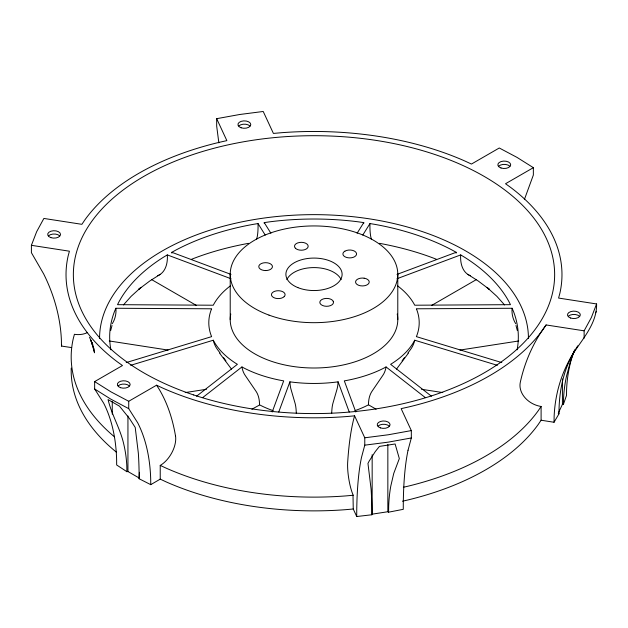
<?xml version="1.0" encoding="UTF-8"?>
<svg xmlns="http://www.w3.org/2000/svg" width="628" height="628" viewBox="0 0 628 628"><rect width="100%" height="100%" fill="white"/><g stroke="black" fill="none" stroke-linecap="round" stroke-linejoin="round"><path stroke-width="0.94" d="M372.161 454.68L372.161 514.159L371.886 514.764L356.72 516.522L356.735 511.043A204.775 43.277 81.2 0 1 361.485 457.451L364.774 445.166L364.774 437.795L354.592 415.846L346.366 416.576A247.974 143.168 0 0 1 163.044 388.214L156.553 385.207L128.724 401.276L110.96 391.856L94.647 381.596L122.476 365.535L117.271 361.791A247.974 143.168 0 0 1 68.146 255.949L69.418 251.2L31.4 245.32L31.4 252.691L43.685 273.965A204.775 161.506 24.9 0 1 61.411 340.541L61.481 346.067L71.655 347.606M408.035 450.245A204.775 43.277 81.2 0 0 403.286 503.844L403.27 509.324L388.606 512.173L388.669 506.694A181.264 104.656 60 0 1 390.797 486.056L393.748 473.418L399.322 458.581L395.114 443.98L379.438 446.406L375.332 451.508L369.076 461.242L367.961 463.433L371.085 489.102A181.264 38.308 -81.2 0 1 371.862 509.292L371.886 514.764M402.47 501.199L406.92 500.202A242.816 140.185 0 0 0 538.329 424.332L541.101 420.218L554.045 422.267L558.991 413.805L559.053 408.318A181.264 104.656 60 0 1 561.181 387.68C563.583 374.327 568.152 361.336 575.319 349.772M554.045 422.267L554.124 416.764A204.775 161.506 24.9 0 1 571.841 355.676C581.795 339.544 597.032 324.064 596.6 303.952L558.582 298.065L559.854 293.323A247.974 143.168 0 0 0 510.729 187.482L505.524 183.737L533.353 167.668L517.04 157.408L499.276 147.996L471.447 164.057L464.955 161.051A247.974 143.168 0 0 0 281.634 132.696L273.408 133.426L263.226 111.478L239.684 114.5L216.676 118.676L216.676 126.047L218.85 142.854M558.575 412.604L562.429 404.306L563.473 404.149L563.552 398.623A181.264 142.956 -24.9 0 1 566.464 376.305L570.491 361.336L574.769 349.749M363.73 223.497L363.761 222.602L358.227 221.817A204.328 117.97 0 0 0 269.773 221.817L264.239 222.602L264.27 223.497M456.077 253.17L456.164 252.291L452.042 250.015A204.328 117.97 0 0 0 375.442 224.479L369.971 223.56L369.939 224.455A38.638 8.164 -81.2 0 0 371.493 239.425M396.975 278.73L460.701 254.913L460.622 255.792A38.638 22.302 -60 0 0 470.356 275.716M501.803 362.584L416.372 336.632L416.702 335.862A105.19 60.735 0 0 0 416.702 309.573L416.372 308.795L512.126 308.262L512.024 309.109A38.638 30.474 -24.9 0 0 515.761 323.734M408.035 450.245L411.324 437.959L411.324 430.588L401.143 408.64L408.899 406.905A247.974 143.168 0 0 0 543.094 329.417L546.109 324.943L584.126 330.823L591.356 317.54L596.6 303.952M61.481 346.067L61.748 345.055M110.661 330.571L112.019 325.469M354.592 415.846L353.886 418.366A243.232 51.402 81.2 0 0 347.669 462.404A21.807 4.608 81.2 0 0 352.999 494.699L353.25 509.002L356.72 516.522M524.356 199.61L533.353 175.039L533.353 167.668M31.4 245.32L36.644 231.724L43.874 218.442L81.891 224.322L84.906 219.847A247.974 143.168 0 0 1 219.101 142.368L226.857 140.625L216.676 118.676M272.207 411.976L283.691 380.858L282.365 380.639A105.19 60.735 0 0 1 242.934 367.49L241.937 366.94L202.656 397.626M278.754 412.023L289.893 381.824L291.235 382.012A105.19 60.735 0 0 0 336.765 382.012L338.107 381.824L349.246 412.023M126.197 362.584L211.628 336.632L211.298 335.862A105.19 60.735 0 0 1 211.298 309.573L211.628 308.795L115.874 308.262L114.516 311.457A204.328 117.97 0 0 0 110.889 349.827M563.473 404.149L566.519 395.397L566.589 389.886A204.775 161.506 24.9 0 1 573.882 351.264M353.25 509.002L345.69 509.669A242.816 140.185 0 0 1 166.184 481.904L160.226 479.14L150.744 484.659L139.133 478.756L139.416 472.303M497.321 365.308L414.708 340.219L414.323 340.98A105.19 60.735 0 0 1 391.558 363.745L390.608 364.319L431.428 396.205M575.805 348.98L577.752 345.824M357.089 233.263L363.761 222.602M362.788 235.045L369.971 223.56M546.109 324.943L543.471 328.577A243.232 191.83 24.9 0 0 520.274 382.428A21.807 17.199 24.9 0 0 540.182 406.308L541.101 406.473L538.329 410.586A242.816 140.185 0 0 1 406.92 486.457L403.357 487.25M408.365 353.203L396.496 369.123M402.108 360.817L404.432 357.701M407.917 353.022L410.241 349.906A38.952 30.725 24.9 0 0 414.708 340.219M123.426 304.941L131.126 296.338L141.025 287.365L138.435 289.532L149.817 280.967L160.226 274.35M595.493 312.728L596.6 311.323M196.572 396.205L237.392 364.319L236.442 363.745A105.19 60.735 0 0 1 213.677 340.98L213.292 340.219L130.679 365.308M231.026 278.73L167.299 254.913L163.351 257.292A204.328 117.97 0 0 0 119.132 301.519L117.53 304.674L213.292 305.216L213.677 304.454A105.19 60.735 0 0 1 230.547 285.74M251.891 409.213L259.733 404.919A80.321 46.37 0 0 0 273.086 410.634M431.569 305.467L476.542 279.499M171.923 253.17L171.837 252.291L175.958 250.015A204.328 117.97 0 0 1 252.558 224.479L258.029 223.56L265.212 235.045M160.226 479.14L160.226 465.395L160.901 465.018A21.807 12.591 -60 0 0 175.502 435.738M425.344 397.626L386.063 366.94L385.066 367.49A105.19 60.735 0 0 1 345.636 380.639L344.309 380.858L355.793 411.976M386.063 366.94A38.952 22.49 60 0 1 382.79 375.434L372.161 391.032A38.952 22.49 60 0 0 368.471 404.809L368.267 404.919A80.321 46.37 0 0 1 354.914 410.634M191.611 259.254C209.948 252.032 229.079 246.922 248.453 243.342M396.99 274.405L456.164 252.291M411.324 430.588L388.316 434.764L364.774 437.795M411.324 437.959L388.316 442.136L364.774 445.166M94.647 381.596L94.647 388.975L103.644 403.152A204.775 118.229 -60 0 1 116.62 459.492L116.667 464.987L126.895 471.691L127.939 471.526L139.416 478.151M185.221 392.571L206.447 389.289M459.884 350.079L518.736 340.965M372.161 514.159L387.845 511.734L388.606 512.173M353.25 495.257L345.69 495.924A242.816 140.185 0 0 1 166.184 468.158L160.226 465.395M109.264 340.965L168.116 350.079M421.553 389.289L442.779 392.571M379.548 243.342C398.921 246.922 418.052 252.032 436.389 259.254M171.837 252.291L231.01 274.405M150.744 484.659L150.696 479.172A204.775 118.229 -60 0 0 137.72 422.832L128.724 408.647L110.96 399.227L94.647 388.975M151.458 279.499L196.431 305.467M368.471 404.809L376.109 409.213M558.229 413.365L558.991 413.805M460.701 254.913L464.649 257.292A204.328 117.97 0 0 1 508.868 301.519L510.47 304.674L414.708 305.216L414.323 304.454A105.19 60.735 0 0 0 397.453 285.74M467.774 274.35L478.183 280.967L489.565 289.532L486.975 287.365L496.874 296.338L504.574 304.941M231.504 369.123L219.635 353.203M220.083 353.022L217.759 349.906A38.952 30.725 -24.9 0 1 213.292 340.219M223.568 357.701L225.892 360.817M156.553 385.207L158.484 388.135A243.232 140.429 -60 0 1 175.471 435.769M264.239 222.602L270.911 233.263M139.133 478.756L139.11 473.284A181.264 38.308 -81.2 0 0 138.333 453.094L135.216 427.433L129.603 418.727L119.54 406.198L108.063 399.573C111.784 415.226 120.505 428.963 123.904 444.765A181.264 142.956 -24.9 0 1 126.817 466.18L126.895 471.691M89.529 337.267L92.834 345L90.456 339.395L93.368 347.37L91.445 341.789L94.514 352.795L93.462 347.253L93.776 349.545L93.564 347.692M512.126 308.262L513.484 311.457A204.328 117.97 0 0 1 517.111 349.827M515.981 325.469L517.339 330.571M115.874 308.262L115.976 309.109A38.638 30.474 24.9 0 1 112.239 323.734M167.299 254.913L167.378 255.792A38.638 22.302 60 0 1 157.644 275.716M258.029 223.56L258.061 224.455A38.638 8.164 81.2 0 1 256.507 239.425M584.126 330.823L584.126 338.194M562.429 378.959L562.429 404.306M541.101 406.473L541.101 420.218M397.783 274.31L397.783 319.636M387.845 444.459L387.845 511.734M230.217 274.31L230.217 319.636M128.724 401.276L128.724 408.647M127.939 415.948L127.939 471.526M112.263 401.63L112.263 414.174M114.343 436.719A242.816 140.185 0 0 1 73.264 338.641L74.426 334.277L75.352 334.441A21.807 17.199 24.9 0 0 87.3 332.628M116.463 452.199A242.816 140.185 0 0 1 71.231 368.063M99.562 338.445A214.438 123.802 0 0 1 314 214.643A214.438 123.802 0 0 1 528.438 338.445M397.218 314.016A83.783 48.372 0 0 1 314 368A83.783 48.372 0 0 1 230.782 314.016M378.095 426.09A6.429 3.713 0 0 1 389.227 426.129M498.718 166.192A6.429 3.713 0 0 1 509.85 166.232M568.356 316.245A6.429 3.713 0 0 1 579.487 316.284M331.702 413.279A38.952 8.235 81.2 0 1 333.021 402.972L336.906 389.619A38.952 8.235 81.2 0 0 338.107 381.824M289.893 381.824A38.952 8.235 -81.2 0 0 291.094 389.619L294.979 402.972A38.952 8.235 -81.2 0 1 296.298 413.279M118.19 385.882A6.429 3.713 0 0 1 129.321 385.922M259.529 404.809A38.952 22.49 -60 0 0 255.839 391.032L245.21 375.434A38.952 22.49 -60 0 1 241.937 366.94M48.552 235.83A6.429 3.713 0 0 1 59.684 235.869M286.847 279.617A28.111 16.234 0 0 1 314 267.591A28.111 16.234 0 0 1 341.153 279.617M238.813 125.985A6.429 3.713 0 0 1 249.944 126.024M284.201 296.62L283.126 297.436A6.829 3.941 0 0 1 273.47 297.468A6.829 3.941 0 0 1 273.408 291.894L274.821 291.266A6.829 3.941 0 0 1 283.063 291.863A6.829 3.941 0 0 1 284.201 296.62M344.874 251.184L343.799 252.001A6.829 3.941 0 0 0 344.937 256.758A6.829 3.941 0 0 0 353.179 257.354L354.592 256.726A6.829 3.941 0 0 0 354.53 251.145A6.829 3.941 0 0 0 344.874 251.184M265.636 270.566L263.87 270.433A6.829 3.941 0 0 1 258.995 265.628A6.829 3.941 0 0 1 267.324 262.81L268.972 263.195A6.829 3.941 0 0 1 272.207 267.622A6.829 3.941 0 0 1 265.636 270.566M364.13 278.18L362.364 278.055A6.829 3.941 0 0 0 355.793 280.999A6.829 3.941 0 0 0 359.028 285.426L360.676 285.811A6.829 3.941 0 0 0 369.005 282.993A6.829 3.941 0 0 0 364.13 278.18M295.435 248.256L294.744 247.306A6.829 3.941 0 0 1 299.525 242.463A6.829 3.941 0 0 1 307.916 245.218L308.16 246.239A6.829 3.941 0 0 1 303.136 250.07A6.829 3.941 0 0 1 295.435 248.256M333.256 301.314L332.565 300.365A6.829 3.941 0 0 0 324.864 298.551A6.829 3.941 0 0 0 319.84 302.382L320.084 303.395A6.829 3.941 0 0 0 328.475 306.158A6.829 3.941 0 0 0 333.256 301.314M268.988 315.107A83.783 48.372 0 0 0 397.705 276.422A83.783 48.372 0 0 0 275.315 231.402A83.783 48.372 0 0 0 268.988 315.107M193.675 394.957A240.642 138.937 0 0 0 554.642 274.632A240.642 138.937 0 0 0 193.675 154.315A240.642 138.937 0 0 0 193.675 394.957M380.395 427.888A6.429 3.713 0 0 0 390.067 424.709A6.429 3.713 0 0 0 380.458 421.466A6.429 3.713 0 0 0 380.395 427.888M501.018 167.99A6.429 3.713 0 0 0 510.69 164.811A6.429 3.713 0 0 0 501.081 161.561A6.429 3.713 0 0 0 501.018 167.99M50.852 237.627A6.429 3.713 0 0 0 60.523 234.448A6.429 3.713 0 0 0 50.915 231.206A6.429 3.713 0 0 0 50.852 237.627M570.656 318.043A6.429 3.713 0 0 0 580.327 314.864A6.429 3.713 0 0 0 570.726 311.614A6.429 3.713 0 0 0 570.656 318.043M120.49 387.68A6.429 3.713 0 0 0 130.161 384.501A6.429 3.713 0 0 0 120.56 381.259A6.429 3.713 0 0 0 120.49 387.68M241.113 127.782A6.429 3.713 0 0 0 250.784 124.603A6.429 3.713 0 0 0 241.176 121.353A6.429 3.713 0 0 0 241.113 127.782M297.876 287.608A28.111 16.234 0 0 0 342.009 275.723A28.111 16.234 0 0 0 302.123 259.599A28.111 16.234 0 0 0 297.876 287.608"/></g></svg>
